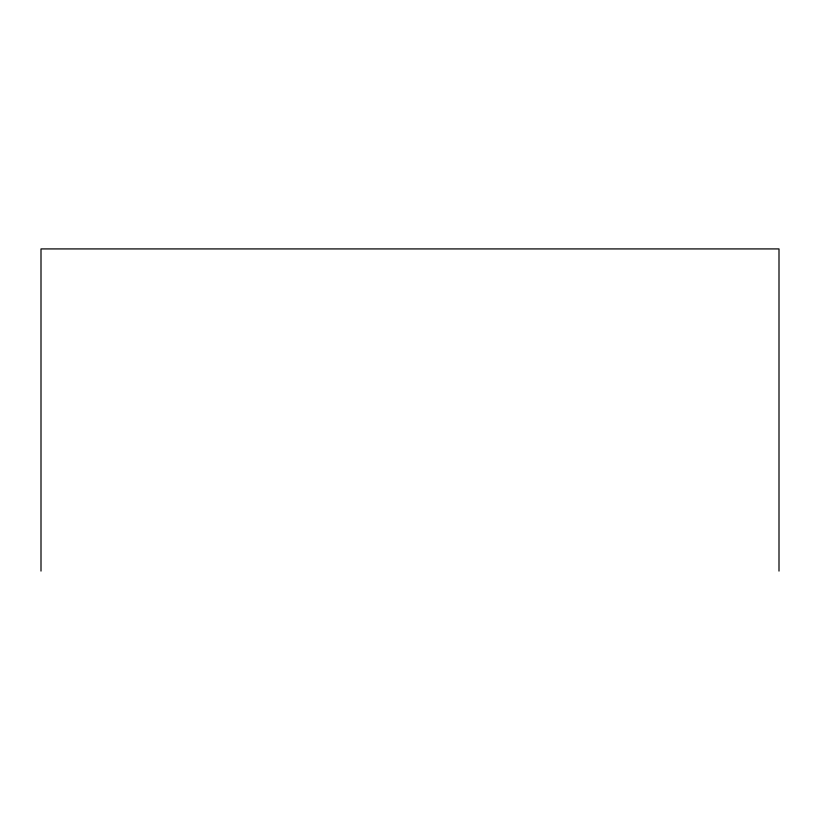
<?xml version="1.0" encoding="UTF-8"?>
<svg xmlns="http://www.w3.org/2000/svg" width="820" height="820" viewBox="0 0 820 820"><rect width="100%" height="100%" fill="white"/><g stroke="black" fill="none" stroke-linecap="round" stroke-linejoin="round"><path stroke-width="1.23" d="M779 571.079L779 248.921L41 248.921L41 571.079"/></g></svg>
